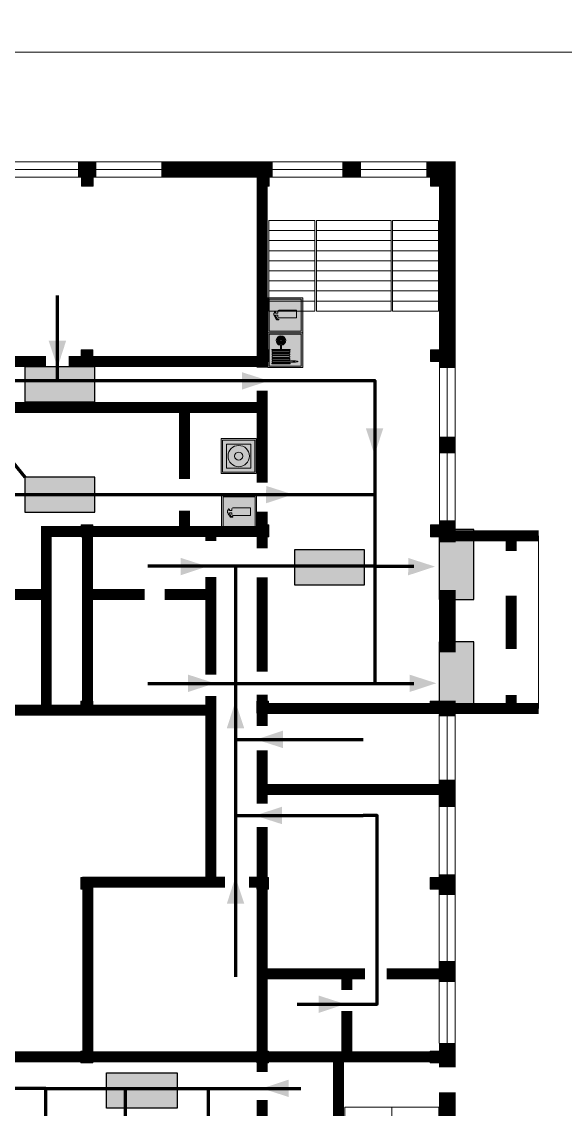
# Model space of a CAD drawing. Header units: millimetres. Extents: x 13810 to 67229, y 12374 to 21950.
# Drawn here: x 21500.2 to 21599.7, y 15143.7 to 15343 of the extents above; entities that cross this region are included whole.
import ezdxf

# ---------------------------------------------------------------- set-up
doc = ezdxf.new("R2010")
doc.units = ezdxf.units.MM
doc.layers.add('План_Штампы', color=7, linetype='Continuous')

# ---------------------------------------------------------------- blocks, each defined once
blk = doc.blocks.new('A$C32E8229D')
at = {"true_color": 0xffffff}
blk.add_hatch(color=7, dxfattribs=at).paths.add_polyline_path([(0, 0), (0, -8), (16, -8), (16, 0)])
h = blk.add_hatch(color=126)
h.paths.add_polyline_path([(0.2, -0.2), (15.8, -0.2), (15.8, -7.8), (0.2, -7.8)])
h.paths.add_polyline_path([(13.49, -2.05), (12.08, -2.05), (11.37, -2.63, 0.162397), (11.29, -2.84), (11.29, -3.63), (10.35, -3.63), (10.35, -4.05), (11.68, -4.05), (11.68, -3.48), (12.26, -4.28), (11.29, -5.1), (11.29, -6.78), (11.85, -6.78), (11.85, -5.44), (12.8, -4.64), (12.8, -5.94), (14.46, -5.94), (14.46, -5.39), (13.45, -5.39), (13.45, -3.97), (12.46, -2.59), (13.15, -2.59), (13.69, -3.34), (14.18, -3)], flags=16)
h.paths.add_polyline_path([(10.74, -1.82, 1), (11.8, -1.82, 1)], flags=16)
h.paths.add_polyline_path([(9.39, -3.59), (5.99, -3.59), (6.56, -3.03), (5.91, -3.03), (5.1, -3.83), (5.91, -4.64), (6.56, -4.64), (5.99, -4.09), (9.39, -4.09)], flags=16)
h.paths.add_polyline_path([(4.29, -1.08), (1.72, -1.08), (1.72, -6.6), (4.29, -6.6)], flags=16)
at = {"color": 126}
blk.add_lwpolyline([(16, -8), (0, -8), (0, 0), (16, 0)], close=True, dxfattribs=at)
blk = doc.blocks.new('A$C54414219')
at = {"true_color": 0xffffff}
h = blk.add_hatch(color=7, dxfattribs=at)
h.paths.add_polyline_path([(2.39, -9.45), (2.39, -18.3), (11.23, -18.3), (11.23, -9.45)], flags=0)
h.paths.add_polyline_path([(10.71, -13.87, -1), (2.92, -13.87, -1)], flags=0)
h.paths.add_polyline_path([(8.3, -13.87, -1), (5.33, -13.87, -1)], flags=0)
h.paths.add_polyline_path([(0.41, -7.47), (0.41, -20.27), (13.21, -20.27), (13.21, -7.47)])
h.paths.add_polyline_path([(0.92, -19.77), (12.71, -19.77), (12.71, -7.98), (0.92, -7.98)], flags=16)
h.paths.add_polyline_path([(11.23, -9.45), (11.23, -18.3), (2.39, -18.3), (2.39, -9.45)], flags=0)
at = {"lineweight": 5}
h = blk.add_hatch(color=242, dxfattribs=at)
h.paths.add_polyline_path([(12.71, -7.98), (0.92, -7.98), (0.92, -19.77), (12.71, -19.77)])
h.paths.add_polyline_path([(11.23, -18.3), (2.39, -18.3), (2.39, -9.45), (11.23, -9.45)], flags=16)
h.paths.add_polyline_path([(10.71, -13.87, -1), (2.92, -13.87, -1)], flags=0)
h.paths.add_polyline_path([(8.3, -13.87, -1), (5.33, -13.87, -1)], flags=0)
at = {"true_color": 0xffffff}
h = blk.add_hatch(color=7, dxfattribs=at)
h.paths.add_polyline_path([(2.39, -9.45), (2.39, -18.3), (11.23, -18.3), (11.23, -9.45)])
h.paths.add_polyline_path([(10.71, -13.87, -1), (2.92, -13.87, -1)], flags=16)
h.paths.add_polyline_path([(8.3, -13.87, -1), (5.33, -13.87, -1)], flags=0)
at = {"lineweight": 5}
h = blk.add_hatch(color=242, dxfattribs=at)
h.paths.add_polyline_path([(2.92, -13.87, 1), (10.71, -13.87, 1)])
h.paths.add_polyline_path([(8.3, -13.87, -1), (5.33, -13.87, -1)], flags=16)
at = {"color": 242, "lineweight": 5}
for p, q in [((0.41, -20.27), (0.41, -7.47)), ((0.41, -7.47), (13.21, -7.47)), ((0.41, -7.47), (13.21, -7.47)), ((13.21, -20.27), (13.21, -7.47)), ((0.41, -20.27), (13.21, -20.27))]:
    blk.add_line(p, q, dxfattribs=at)
for points in [[(0.92, -7.98), (12.71, -7.98), (12.71, -19.77), (0.92, -19.77)], [(2.39, -9.45), (11.23, -9.45), (11.23, -18.3), (2.39, -18.3)]]:
    blk.add_lwpolyline(points, close=True, dxfattribs=at)
for radius in [3.89, 1.49]:
    blk.add_circle((6.81, -13.87), radius, dxfattribs=at)
blk = doc.blocks.new('A$C7B4425F7')
at = {"true_color": 0xffffff}
blk.add_hatch(color=7, dxfattribs=at).paths.add_polyline_path([(0, 0), (-16, 0), (-16, -8), (0, -8)])
h = blk.add_hatch(color=126)
h.paths.add_polyline_path([(-0.2, -0.2), (-15.8, -0.2), (-15.8, -7.8), (-0.2, -7.8)])
h.paths.add_polyline_path([(-11.76, -2.03), (-11.76, -3.66), (-11.17, -3.66, -0.568275), (-11.17, -6.18), (-12.58, -6.18), (-12.58, -2.03)], flags=16)
h.paths.add_polyline_path([(-13.33, -4.12, -0.495768), (-13.59, -6.18), (-15.03, -6.18), (-15.03, -2.03), (-13.59, -2.03, -0.487973)], flags=16)
h.paths.add_polyline_path([(-10.25, -2.03), (-9.48, -2.03), (-9.48, -6.18), (-10.25, -6.18)], flags=16)
h.paths.add_polyline_path([(-13.84, -3.69), (-14.24, -3.69), (-14.24, -3.03), (-13.9, -3.03, -0.692621)], flags=0)
h.paths.add_polyline_path([(-9.15, -2.03), (-8.4, -2.03), (-8.04, -3.07), (-7.68, -2.03), (-6.93, -2.03), (-7.64, -4.1), (-6.93, -6.18), (-7.68, -6.18), (-8.04, -5.14), (-8.4, -6.18), (-9.15, -6.18), (-8.44, -4.1)], flags=16)
h.paths.add_polyline_path([(-11.76, -4.46), (-11.42, -4.46, -0.692621), (-11.36, -5.12), (-11.76, -5.12)], flags=0)
h.paths.add_polyline_path([(-13.9, -5.2), (-14.24, -5.2), (-14.24, -4.55), (-13.84, -4.55, -0.708038)], flags=0)
edge = h.paths.add_edge_path(flags=16)
edge.add_ellipse((-5.51, -4.08), major_axis=(0, 2.05), ratio=0.586184, start_angle=0, end_angle=360)
edge = h.paths.add_edge_path(flags=0)
edge.add_ellipse((-5.51, -4.08), major_axis=(0, 1.14), ratio=0.454828, start_angle=0, end_angle=360)
h.paths.add_polyline_path([(-4.13, -4.96, 0.377264), (-3.48, -4.52, 0.0555), (-3.16, -2.03), (-1.66, -2.03), (-1.66, -4.96), (-0.96, -4.96), (-0.96, -7.01), (-1.75, -7.01), (-1.75, -6.18), (-3.3, -6.18), (-3.3, -7.02), (-4.13, -7.02)], flags=16)
h.paths.add_polyline_path([(-2.73, -2.91), (-2.28, -2.91), (-2.28, -4.96), (-3.05, -4.96, 0.079136)], flags=0)
at = {"color": 126}
blk.add_lwpolyline([(-16, -8), (0, -8), (0, 0), (-16, 0)], close=True, dxfattribs=at)
blk = doc.blocks.new('A$C3AD82952')
at = {"true_color": 0xf5f5ff}
h = blk.add_hatch(color=7, dxfattribs=at)
h.dxf.hatch_style = 1
h.paths.add_polyline_path([(8.21, 8.73, 0.414214), (7.89, 9.05), (7.22, 9.05), (7.22, 9.92), (7.59, 9.92, 1), (7.57, 10.36), (7.22, 10.36), (7.22, 10.6), (6.43, 10.6), (6.43, 10.36), (6.01, 10.36), (4.74, 9.59), (4.74, 8.69), (4.98, 8.73), (4.98, 9.26), (6.12, 9.91), (6.43, 9.91), (6.43, 9.05), (5.76, 9.05, 0.414214), (5.44, 8.73), (5.44, 2.2), (8.21, 2.2)], flags=0)
h.paths.add_polyline_path([(12.8, 12.8), (0, 12.8), (0, 0), (12.8, 0)])
h.paths.add_polyline_path([(0.51, 12.29), (12.29, 12.29), (12.29, 0.51), (0.51, 0.51)], flags=16)
h.paths.add_polyline_path([(4.74, 9.59), (6.01, 10.36), (6.43, 10.36), (6.43, 10.6), (7.22, 10.6), (7.22, 10.36), (7.59, 10.36, -0.94586), (7.59, 9.92), (7.22, 9.92), (7.22, 9.05), (7.89, 9.05, -0.414214), (8.21, 8.73), (8.21, 2.2), (5.44, 2.2), (5.44, 8.73, -0.414214), (5.76, 9.05), (6.43, 9.05), (6.43, 9.91), (6.12, 9.91), (4.98, 9.26), (4.98, 8.73), (4.74, 8.69)], flags=0)
h = blk.add_hatch(color=242)
h.dxf.hatch_style = 1
h.paths.add_polyline_path([(12.29, 12.29), (0.51, 12.29), (0.51, 0.51), (12.29, 0.51)])
h.paths.add_polyline_path([(4.74, 8.69), (4.74, 9.59), (6.01, 10.36), (6.43, 10.36), (6.43, 10.6), (7.22, 10.6), (7.22, 10.36), (7.59, 10.36, -0.94586), (7.59, 9.92), (7.22, 9.92), (7.22, 9.05), (7.89, 9.05, -0.414214), (8.21, 8.73), (8.21, 2.2), (5.44, 2.2), (5.44, 8.73, -0.414214), (5.76, 9.05), (6.43, 9.05), (6.43, 9.91), (6.12, 9.91), (4.98, 9.26), (4.98, 8.73)], flags=16)
h = blk.add_hatch(color=7, dxfattribs=at)
h.dxf.hatch_style = 1
h.paths.add_polyline_path([(8.21, 8.73, 0.414214), (7.89, 9.05), (7.22, 9.05), (7.22, 9.92), (7.59, 9.92, 1), (7.57, 10.36), (7.22, 10.36), (7.22, 10.6), (6.43, 10.6), (6.43, 10.36), (6.01, 10.36), (4.74, 9.59), (4.74, 8.69), (4.98, 8.73), (4.98, 9.26), (6.12, 9.91), (6.43, 9.91), (6.43, 9.05), (5.76, 9.05, 0.414214), (5.44, 8.73), (5.44, 2.2), (8.21, 2.2)])
at = {"color": 242, "lineweight": 5}
for p, q in [((0, 0), (0, 12.8)), ((0, 12.8), (12.8, 12.8)), ((12.8, 0), (12.8, 12.8)), ((6.01, 10.36), (4.74, 9.59)), ((4.74, 9.59), (4.74, 8.69)), ((4.74, 8.69), (4.98, 8.73)), ((4.98, 9.26), (6.12, 9.91)), ((4.98, 8.73), (4.98, 9.26)), ((5.44, 2.2), (5.44, 8.73)), ((5.76, 9.05), (6.43, 9.05)), ((6.01, 10.36), (6.43, 10.36)), ((6.12, 9.91), (6.43, 9.91)), ((7.22, 10.6), (6.43, 10.6)), ((6.43, 10.6), (6.43, 10.36)), ((6.43, 9.91), (6.43, 9.05)), ((7.22, 10.36), (7.22, 10.6)), ((7.59, 10.36), (7.22, 10.36)), ((7.22, 9.05), (7.22, 9.92)), ((7.59, 9.92), (7.22, 9.92)), ((7.89, 9.05), (7.22, 9.05)), ((8.21, 2.2), (8.21, 8.73)), ((0, 0), (12.8, 0)), ((5.44, 2.2), (8.21, 2.2))]:
    blk.add_line(p, q, dxfattribs=at)
blk.add_lwpolyline([(0.51, 12.29), (12.29, 12.29), (12.29, 0.51), (0.51, 0.51)], close=True, dxfattribs=at)
for centre, radius, start, end in [((5.76, 8.73), 0.32, 90, 180), ((7.58, 10.14), 0.223, 273.1875, 86.8125), ((7.89, 8.73), 0.32, 0, 90)]:
    blk.add_arc(centre, radius, start, end, dxfattribs=at)
blk = doc.blocks.new('A$C37112FD5')
at = {"true_color": 0xf5f5ff}
h = blk.add_hatch(color=7, dxfattribs=at)
h.dxf.hatch_style = 1
h.paths.add_polyline_path([(12.8, -7.4), (0, -7.4), (0, -20.2), (12.8, -20.2)])
h.paths.add_polyline_path([(12.29, -7.91), (12.29, -19.69), (0.51, -19.69), (0.51, -7.91)], flags=16)
h.paths.add_polyline_path([(4.98, -9.04, -0.42597), (5.17, -9.22), (5.17, -12.25), (5.17, -15.29, -0.432244), (4.98, -15.47), (4.83, -15.47, -0.42597), (4.64, -15.29), (4.64, -12.25), (4.64, -9.22, -0.432244), (4.83, -9.04)], flags=0)
h.paths.add_polyline_path([(4.28, -9.22), (4.28, -12.25), (4.28, -15.29, -0.432244), (4.09, -15.47), (3.94, -15.47, -0.42597), (3.75, -15.29), (3.75, -12.25), (3.75, -9.22, -0.432244), (3.94, -9.04), (4.09, -9.04, -0.42597)], flags=0)
h.paths.add_polyline_path([(5.72, -9.04), (5.87, -9.04, -0.42597), (6.06, -9.22), (6.06, -12.25), (6.06, -15.29, -0.432244), (5.87, -15.47), (5.72, -15.47, -0.42597), (5.53, -15.29), (5.53, -12.25), (5.53, -9.22, -0.432244)], flags=0)
h.paths.add_polyline_path([(6.42, -8.9), (6.5, -8.9, -0.42597), (6.69, -9.08), (6.69, -12.03), (8.21, -12.03, -15.824349), (8.21, -12.47), (6.69, -12.47), (6.69, -15.42, -0.432244), (6.5, -15.6), (6.42, -15.6)], flags=0)
h.paths.add_polyline_path([(3.39, -9.22), (3.39, -12.25), (3.39, -15.29, -0.432244), (3.2, -15.47), (3.05, -15.47, -0.42597), (2.85, -15.29), (2.85, -12.25), (2.85, -9.22, -0.432244), (3.05, -9.04), (3.2, -9.04, -0.42597)], flags=0)
h.paths.add_polyline_path([(2.5, -9.22), (2.5, -16.71), (1.96, -16.71), (1.96, -9.22, -0.432244), (2.15, -9.04), (2.31, -9.04, -0.42597)], flags=0)
h.paths.add_polyline_path([(1.61, -8.9), (1.61, -15.6), (1.57, -15.6, -0.42597), (1.37, -15.42), (1.37, -12.03), (1.37, -9.09, -0.432244), (1.57, -8.9)], flags=0)
h.paths.add_polyline_path([(9.76, -10.81), (9.76, -12.03), (8.49, -12.03, -0.336371)], flags=0)
h.paths.add_polyline_path([(8.49, -12.47), (9.76, -12.47), (9.76, -13.7, -0.336371)], flags=0)
h.paths.add_polyline_path([(10.11, -10.81, -0.336371), (11.38, -12.03), (10.11, -12.03)], flags=0)
h.paths.add_polyline_path([(10.11, -12.47), (11.38, -12.47, -0.336371), (10.11, -13.7)], flags=0)
h.paths.add_polyline_path([(2.5, -16.84), (2.5, -17.05), (1.97, -17.05), (1.97, -16.84)], flags=0)
h.paths.add_polyline_path([(2.5, -17.24, -0.033778), (2.24, -18.6, -0.033778), (1.97, -17.24)], flags=0)
h = blk.add_hatch(color=242)
h.dxf.hatch_style = 1
h.paths.add_polyline_path([(12.29, -7.91), (0.51, -7.91), (0.51, -19.69), (12.29, -19.69)])
h.paths.add_polyline_path([(6.42, -15.6), (6.42, -8.9), (6.5, -8.9, -0.42597), (6.69, -9.08), (6.69, -12.03), (8.21, -12.03, -15.824349), (8.21, -12.47), (6.69, -12.47), (6.69, -15.42, -0.432244), (6.5, -15.6)], flags=16)
h.paths.add_polyline_path([(5.87, -15.47), (5.72, -15.47, -0.42597), (5.53, -15.29), (5.53, -12.25), (5.53, -9.22, -0.432244), (5.72, -9.04), (5.87, -9.04, -0.42597), (6.06, -9.22), (6.06, -12.25), (6.06, -15.29, -0.432244)], flags=16)
h.paths.add_polyline_path([(4.98, -15.47), (4.83, -15.47, -0.42597), (4.64, -15.29), (4.64, -12.25), (4.64, -9.22, -0.432244), (4.83, -9.04), (4.98, -9.04, -0.42597), (5.17, -9.22), (5.17, -12.25), (5.17, -15.29, -0.432244)], flags=16)
h.paths.add_polyline_path([(4.09, -15.47), (3.94, -15.47, -0.42597), (3.75, -15.29), (3.75, -12.25), (3.75, -9.22, -0.432244), (3.94, -9.04), (4.09, -9.04, -0.42597), (4.28, -9.22), (4.28, -12.25), (4.28, -15.29, -0.432244)], flags=16)
h.paths.add_polyline_path([(3.2, -15.47), (3.05, -15.47, -0.42597), (2.85, -15.29), (2.85, -12.25), (2.85, -9.22, -0.432244), (3.05, -9.04), (3.2, -9.04, -0.42597), (3.39, -9.22), (3.39, -12.25), (3.39, -15.29, -0.432244)], flags=16)
h.paths.add_polyline_path([(2.5, -17.05), (1.97, -17.05), (1.97, -16.84), (2.5, -16.84)], flags=16)
h.paths.add_polyline_path([(2.5, -17.24, -0.033778), (2.24, -18.6, -0.033778), (1.97, -17.24)], flags=16)
h.paths.add_polyline_path([(2.5, -16.71), (1.96, -16.71), (1.96, -9.22, -0.432244), (2.15, -9.04), (2.31, -9.04, -0.42597), (2.5, -9.22)], flags=16)
h.paths.add_polyline_path([(1.61, -15.6), (1.57, -15.6, -0.42597), (1.37, -15.42), (1.37, -12.03), (1.37, -9.09, -0.432244), (1.57, -8.9), (1.61, -8.9)], flags=16)
h.paths.add_polyline_path([(8.49, -12.47), (9.76, -12.47), (9.76, -13.7, -0.336371)], flags=0)
h.paths.add_polyline_path([(10.11, -13.7), (10.11, -12.47), (11.38, -12.47, -0.336371)], flags=0)
h.paths.add_polyline_path([(8.49, -12.03, -0.336371), (9.76, -10.81), (9.76, -12.03)], flags=0)
h.paths.add_polyline_path([(10.11, -12.03), (10.11, -10.81, -0.336371), (11.38, -12.03)], flags=0)
h = blk.add_hatch(color=7, dxfattribs=at)
h.dxf.hatch_style = 1
h.paths.add_polyline_path([(1.61, -8.9), (1.57, -8.9, 0.432244), (1.37, -9.09), (1.37, -12.03), (1.37, -15.42, 0.42597), (1.57, -15.6), (1.61, -15.6)])
h.paths.add_polyline_path([(2.5, -9.22, 0.42597), (2.31, -9.04), (2.15, -9.04, 0.432244), (1.96, -9.22), (1.96, -16.71), (2.5, -16.71)])
h.paths.add_polyline_path([(2.5, -16.84), (1.97, -16.84), (1.97, -17.05), (2.5, -17.05)])
h.paths.add_polyline_path([(2.5, -17.24), (1.97, -17.24, 0.033778), (2.24, -18.6, 0.033778)])
h.paths.add_polyline_path([(3.39, -12.25), (3.39, -9.22, 0.42597), (3.2, -9.04), (3.05, -9.04, 0.432244), (2.85, -9.22), (2.85, -12.25), (2.85, -15.29, 0.42597), (3.05, -15.47), (3.2, -15.47, 0.432244), (3.39, -15.29)])
h.paths.add_polyline_path([(4.28, -12.25), (4.28, -9.22, 0.42597), (4.09, -9.04), (3.94, -9.04, 0.432244), (3.75, -9.22), (3.75, -12.25), (3.75, -15.29, 0.42597), (3.94, -15.47), (4.09, -15.47, 0.432244), (4.28, -15.29)])
h.paths.add_polyline_path([(5.17, -12.25), (5.17, -9.22, 0.42597), (4.98, -9.04), (4.83, -9.04, 0.432244), (4.64, -9.22), (4.64, -12.25), (4.64, -15.29, 0.42597), (4.83, -15.47), (4.98, -15.47, 0.432244), (5.17, -15.29)])
h.paths.add_polyline_path([(6.06, -12.25), (6.06, -9.22, 0.42597), (5.87, -9.04), (5.72, -9.04, 0.432244), (5.53, -9.22), (5.53, -12.25), (5.53, -15.29, 0.42597), (5.72, -15.47), (5.87, -15.47, 0.432244), (6.06, -15.29)])
h.paths.add_polyline_path([(6.69, -12.47), (8.21, -12.47, 15.824349), (8.21, -12.03), (6.69, -12.03), (6.69, -9.08, 0.42597), (6.5, -8.9), (6.42, -8.9), (6.42, -15.6), (6.5, -15.6, 0.432244), (6.69, -15.42)])
h.paths.add_polyline_path([(8.49, -12.47), (9.76, -12.47), (9.76, -13.7, -0.336371)], flags=16)
h.paths.add_polyline_path([(8.49, -12.03, -0.336371), (9.76, -10.81), (9.76, -12.03)], flags=16)
h.paths.add_polyline_path([(10.11, -12.47), (11.38, -12.47, -0.336371), (10.11, -13.7)], flags=16)
h.paths.add_polyline_path([(10.11, -12.03), (10.11, -10.81, -0.336371), (11.38, -12.03)], flags=16)
h = blk.add_hatch(color=242)
h.dxf.hatch_style = 1
h.paths.add_polyline_path([(9.76, -10.81, 0.336371), (8.49, -12.03), (9.76, -12.03)])
h.paths.add_polyline_path([(10.11, -10.81), (10.11, -12.03), (11.38, -12.03, 0.336371)])
h.paths.add_polyline_path([(11.38, -12.47), (10.11, -12.47), (10.11, -13.7, 0.336371)])
h.paths.add_polyline_path([(9.76, -12.47), (8.49, -12.47, 0.336371), (9.76, -13.7)])
at = {"color": 242, "lineweight": 5}
for p, q in [((0, -20.2), (0, -7.4)), ((0, -7.4), (12.8, -7.4)), ((12.8, -20.2), (12.8, -7.4)), ((1.37, -12.03), (1.37, -9.08)), ((1.57, -8.9), (1.61, -8.9)), ((1.61, -8.9), (1.61, -15.6)), ((1.96, -16.71), (1.96, -9.22)), ((2.15, -9.04), (2.31, -9.04)), ((2.5, -16.71), (2.5, -9.22)), ((2.85, -12.25), (2.85, -9.22)), ((3.05, -9.04), (3.2, -9.04)), ((3.39, -12.25), (3.39, -9.22)), ((3.75, -12.25), (3.75, -9.22)), ((3.94, -9.04), (4.09, -9.04)), ((4.28, -12.25), (4.28, -9.22)), ((4.64, -12.25), (4.64, -9.22)), ((4.83, -9.04), (4.98, -9.04)), ((5.17, -12.25), (5.17, -9.22)), ((5.53, -12.25), (5.53, -9.22)), ((5.72, -9.04), (5.87, -9.04)), ((6.06, -12.25), (6.06, -9.22)), ((6.42, -8.9), (6.42, -15.6)), ((6.5, -8.9), (6.42, -8.9)), ((6.69, -12.03), (6.69, -9.08)), ((9.76, -10.81), (9.76, -12.03)), ((10.11, -10.81), (10.11, -12.03)), ((1.37, -12.03), (1.37, -15.42)), ((1.57, -15.6), (1.61, -15.6)), ((2.85, -12.25), (2.85, -15.29)), ((3.05, -15.47), (3.2, -15.47)), ((3.39, -12.25), (3.39, -15.29)), ((3.75, -12.25), (3.75, -15.29)), ((3.94, -15.47), (4.09, -15.47)), ((4.28, -12.25), (4.28, -15.29)), ((4.64, -12.25), (4.64, -15.29)), ((4.83, -15.47), (4.98, -15.47)), ((5.17, -12.25), (5.17, -15.29)), ((5.53, -12.25), (5.53, -15.29)), ((5.72, -15.47), (5.87, -15.47)), ((6.06, -12.25), (6.06, -15.29)), ((6.42, -15.6), (6.5, -15.6)), ((8.21, -12.03), (6.69, -12.03)), ((8.21, -12.47), (6.69, -12.47)), ((6.69, -12.47), (6.69, -15.42)), ((9.76, -12.03), (8.49, -12.03)), ((9.76, -12.47), (8.49, -12.47)), ((9.76, -12.47), (9.76, -13.7)), ((11.38, -12.03), (10.11, -12.03)), ((11.38, -12.47), (10.11, -12.47)), ((10.11, -12.47), (10.11, -13.7)), ((1.96, -16.71), (2.5, -16.71)), ((1.97, -16.84), (2.5, -16.84)), ((1.97, -17.05), (1.97, -16.84)), ((2.5, -17.05), (1.97, -17.05)), ((1.97, -17.24), (2.5, -17.24)), ((2.5, -16.84), (2.5, -17.05)), ((0, -20.2), (12.8, -20.2))]:
    blk.add_line(p, q, dxfattribs=at)
blk.add_lwpolyline([(0.51, -7.91), (12.29, -7.91), (12.29, -19.69), (0.51, -19.69)], close=True, dxfattribs=at)
for centre, radius, start, end in [((1.56, -9.09), 0.182, 87.1027, 180.6071), ((2.15, -9.22), 0.182, 87.1027, 180.6071), ((2.32, -9.22), 0.182, 359.3929, 92.8973), ((3.04, -9.22), 0.182, 87.1027, 180.6071), ((3.21, -9.22), 0.182, 359.3929, 92.8973), ((3.93, -9.22), 0.182, 87.1027, 180.6071), ((4.1, -9.22), 0.182, 359.3929, 92.8973), ((4.82, -9.22), 0.182, 87.1027, 180.6071), ((4.99, -9.22), 0.182, 359.3929, 92.8973), ((5.71, -9.22), 0.182, 87.1027, 180.6071), ((5.88, -9.22), 0.182, 359.3929, 92.8973), ((6.51, -9.09), 0.182, 359.3929, 92.8973), ((9.93, -12.25), 1.74, 187.2319, 172.7681), ((9.93, -12.25), 1.46, 96.9927, 171.3585), ((9.93, -12.25), 1.46, 8.6415, 83.0073), ((1.56, -15.42), 0.182, 179.3929, 272.8973), ((3.04, -15.29), 0.182, 179.3929, 272.8973), ((3.21, -15.29), 0.182, 267.1027, 0.6071), ((3.93, -15.29), 0.182, 179.3929, 272.8973), ((4.1, -15.29), 0.182, 267.1027, 0.6071), ((4.82, -15.29), 0.182, 179.3929, 272.8973), ((4.99, -15.29), 0.182, 267.1027, 0.6071), ((5.71, -15.29), 0.182, 179.3929, 272.8973), ((5.88, -15.29), 0.182, 267.1027, 0.6071), ((6.51, -15.42), 0.182, 267.1027, 0.6071), ((9.93, -12.25), 1.46, 188.6415, 263.0073), ((9.93, -12.25), 1.46, 276.9927, 351.3585), ((12.17, -15.98), 10.27, 187.041, 194.7793), ((-7.7, -15.98), 10.27, 345.2207, 352.959)]:
    blk.add_arc(centre, radius, start, end, dxfattribs=at)

msp = doc.modelspace()

# ---------------------------------------------------------------- hatches: boundary and pattern name
at = {"lineweight": 0}
h = msp.add_hatch(color=256, dxfattribs=at)
h.dxf.hatch_style = 1
h.paths.add_polyline_path([(21513.25, 15314.96), (21511.1, 15314.96), (21511.1, 15312.81), (21513.25, 15312.81)])
h = msp.add_hatch(color=256, dxfattribs=at)
h.dxf.hatch_style = 1
h.paths.add_polyline_path([(21545.46, 15314.96), (21543.31, 15314.96), (21543.31, 15312.81), (21545.46, 15312.81)])
h = msp.add_hatch(color=256, dxfattribs=at)
h.dxf.hatch_style = 1
h.paths.add_polyline_path([(21577.2, 15314.96), (21575.04, 15314.96), (21575.04, 15312.81), (21577.2, 15312.81)])
h = msp.add_hatch(color=256, dxfattribs=at)
h.dxf.hatch_style = 1
h.paths.add_polyline_path([(21513.21, 15282.85), (21511.05, 15282.85), (21511.05, 15280.7), (21513.21, 15280.7)])
h = msp.add_hatch(color=256, dxfattribs=at)
h.dxf.hatch_style = 1
h.paths.add_polyline_path([(21545.42, 15282.85), (21543.26, 15282.85), (21543.26, 15280.7), (21545.42, 15280.7)])
h = msp.add_hatch(color=256, dxfattribs=at)
h.dxf.hatch_style = 1
h.paths.add_polyline_path([(21577.15, 15282.85), (21574.99, 15282.85), (21574.99, 15280.7), (21577.15, 15280.7)])
h = msp.add_hatch(color=256, dxfattribs=at)
h.dxf.hatch_style = 1
h.paths.add_polyline_path([(21513.2, 15250.74), (21511.04, 15250.74), (21511.04, 15248.59), (21513.2, 15248.59)])
h = msp.add_hatch(color=256, dxfattribs=at)
h.dxf.hatch_style = 1
h.paths.add_polyline_path([(21545.41, 15250.74), (21543.25, 15250.74), (21543.25, 15248.59), (21545.41, 15248.59)])
h = msp.add_hatch(color=256, dxfattribs=at)
h.dxf.hatch_style = 1
h.paths.add_polyline_path([(21577.15, 15250.74), (21574.99, 15250.74), (21574.99, 15248.59), (21577.15, 15248.59)])
h = msp.add_hatch(color=256, dxfattribs=at)
h.dxf.hatch_style = 1
h.paths.add_polyline_path([(21513.18, 15218.42), (21511.02, 15218.42), (21511.02, 15216.26), (21513.18, 15216.26)])
h = msp.add_hatch(color=256, dxfattribs=at)
h.dxf.hatch_style = 1
h.paths.add_polyline_path([(21545.38, 15218.42), (21543.23, 15218.42), (21543.23, 15216.26), (21545.38, 15216.26)])
h = msp.add_hatch(color=256, dxfattribs=at)
h.dxf.hatch_style = 1
h.paths.add_polyline_path([(21577.12, 15218.42), (21574.96, 15218.42), (21574.96, 15216.26), (21577.12, 15216.26)])
h = msp.add_hatch(color=256, dxfattribs=at)
h.dxf.hatch_style = 1
h.paths.add_polyline_path([(21513.18, 15186.14), (21511.02, 15186.14), (21511.02, 15183.98), (21513.18, 15183.98)])
h = msp.add_hatch(color=256, dxfattribs=at)
h.dxf.hatch_style = 1
h.paths.add_polyline_path([(21545.38, 15186.14), (21543.23, 15186.14), (21543.23, 15183.98), (21545.38, 15183.98)])
h = msp.add_hatch(color=256, dxfattribs=at)
h.dxf.hatch_style = 1
h.paths.add_polyline_path([(21577.12, 15186.14), (21574.96, 15186.14), (21574.96, 15183.98), (21577.12, 15183.98)])
h = msp.add_hatch(color=256, dxfattribs=at)
h.dxf.hatch_style = 1
h.paths.add_polyline_path([(21513.18, 15154.3), (21511.02, 15154.3), (21511.02, 15152.15), (21513.18, 15152.15)])
h = msp.add_hatch(color=256, dxfattribs=at)
h.dxf.hatch_style = 1
h.paths.add_polyline_path([(21545.38, 15154.3), (21543.23, 15154.3), (21543.23, 15152.15), (21545.38, 15152.15)])
h = msp.add_hatch(color=256, dxfattribs=at)
h.dxf.hatch_style = 1
h.paths.add_polyline_path([(21577.12, 15154.3), (21574.96, 15154.3), (21574.96, 15152.15), (21577.12, 15152.15)])

# ---------------------------------------------------------------- linework, layer by layer
at = {"color": 126, "lineweight": 0, "true_color": 0x008754}
for points in [[(21121.1, 15732.36), (21721.1, 15732.36), (21721.1, 15337.36), (21121.1, 15337.36)], [(21121.1, 15337.36), (21721.1, 15337.36), (21721.1, 14942.36), (21121.1, 14942.36)]]:
    msp.add_lwpolyline(points, close=True, dxfattribs=at)
at = {"lineweight": 0}
for points in [[(21385.57, 15317.31), (21576.52, 15317.31)], [(21385.61, 15315.9), (21576.56, 15315.9)], [(21385.51, 15314.46), (21576.47, 15314.46)], [(21576.67, 15251.53), (21576.67, 15282.99)], [(21578.09, 15251.61), (21578.09, 15283.07)], [(21579.5, 15251.46), (21579.5, 15282.92)], [(21594.81, 15248.75), (21594.81, 15217.08)], [(21576.62, 15155.77), (21576.62, 15216.01)], [(21578.09, 15155.8), (21578.09, 15216.04)], [(21579.55, 15155.76), (21579.55, 15216.01)]]:
    msp.add_lwpolyline(points, dxfattribs=at)
for points, const_width in [([(21510.47, 15315.9), (21513.84, 15315.9)], 3), ([(21525.76, 15315.9), (21546.09, 15315.9)], 3), ([(21544.18, 15279.57), (21544.18, 15315.73)], 2), ([(21558.88, 15315.9), (21562.31, 15315.9)], 3), ([(21574.22, 15315.9), (21578.09, 15315.9), (21578.09, 15279.48)], 3), ([(21479.93, 15280.7), (21504.61, 15280.7)], 2), ([(21508.77, 15280.7), (21544.18, 15280.7)], 2), ([(21544.18, 15258.46), (21544.18, 15275.37)], 2), ([(21479.93, 15272.27), (21544.18, 15272.27)], 2), ([(21578.09, 15266.92), (21578.09, 15263.86)], 3), ([(21544.18, 15246.46), (21544.18, 15253.16)], 2), ([(21578.09, 15251.61), (21578.09, 15247.57)], 3), ([(21504.69, 15237.99), (21504.69, 15249.52), (21544.18, 15249.52)], 2), ([(21512.2, 15249.52), (21512.2, 15216.78), (21504.69, 15216.78), (21534.79, 15216.78)], 2), ([(21534.79, 15249.52), (21534.79, 15247.78)], 2), ([(21578.44, 15248.75), (21594.81, 15248.75)], 2), ([(21589.76, 15248.75), (21589.76, 15245.96)], 2), ([(21534.79, 15241.22), (21534.79, 15223.3)], 2), ([(21544.18, 15223.88), (21544.18, 15241.14)], 2), ([(21578.09, 15238.82), (21578.09, 15227.4)], 3), ([(21492.72, 15227.9), (21492.72, 15237.99), (21504.69, 15237.99), (21504.69, 15216.78), (21492.72, 15216.78), (21492.72, 15223.79)], 2), ([(21512.2, 15237.99), (21522.66, 15237.99)], 2), ([(21534.79, 15237.99), (21526.33, 15237.99)], 2), ([(21589.76, 15237.75), (21589.76, 15227.99)], 2), ([(21534.79, 15219.37), (21534.79, 15185.28), (21537.4, 15185.28)], 2), ([(21544.18, 15213.89), (21544.18, 15219.61)], 2), ([(21589.76, 15217.08), (21589.76, 15219.59)], 2), ([(21578.09, 15218.56), (21578.09, 15215.66)], 3), ([(21594.81, 15217.08), (21544.18, 15217.08)], 2), ([(21544.18, 15199.65), (21544.18, 15209.45)], 2), ([(21578.09, 15204.04), (21578.09, 15199.05)], 3), ([(21544.18, 15202.25), (21577.67, 15202.25)], 2), ([(21544.18, 15150.46), (21544.18, 15195.38)], 2), ([(21578.09, 15186.72), (21578.09, 15182.9)], 3), ([(21534.79, 15185.28), (21512.3, 15185.28), (21512.3, 15153.11)], 2), ([(21544.18, 15185.28), (21541.8, 15185.28)], 2), ([(21578.09, 15170.83), (21578.09, 15166.97)], 3), ([(21544.18, 15168.48), (21563.05, 15168.48)], 2), ([(21559.69, 15168.48), (21559.69, 15165.51)], 2), ([(21567, 15168.48), (21577.86, 15168.48)], 2), ([(21559.69, 15153.25), (21559.69, 15161.64)], 2), ([(21578.09, 15155.8), (21578.09, 15151.33)], 3), ([(21477.45, 15153.25), (21578.4, 15153.25)], 2), ([(21558.16, 15153.25), (21558.16, 15117.43)], 2), ([(21535.99, 15140.42), (21544.18, 15140.42), (21544.18, 15145.38), (21544.18, 15118.56)], 2), ([(21578.09, 15146.78), (21578.09, 15134.27)], 3)]:
    msp.add_lwpolyline(points, dxfattribs=dict(at, const_width=const_width))
for points in [[(21511.1, 15314.96), (21513.25, 15314.96), (21513.25, 15312.81), (21511.1, 15312.81)], [(21543.31, 15314.96), (21545.46, 15314.96), (21545.46, 15312.81), (21543.31, 15312.81)], [(21575.04, 15314.96), (21577.2, 15314.96), (21577.2, 15312.81), (21575.04, 15312.81)], [(21545.44, 15304.68), (21553.85, 15304.68), (21553.85, 15306.53), (21545.44, 15306.53)], [(21554.15, 15304.68), (21567.81, 15304.68), (21567.81, 15306.53), (21554.15, 15306.53)], [(21568.08, 15304.68), (21576.49, 15304.68), (21576.49, 15306.53), (21568.08, 15306.53)], [(21545.44, 15302.84), (21553.85, 15302.84), (21553.85, 15304.68), (21545.44, 15304.68)], [(21554.15, 15302.84), (21567.81, 15302.84), (21567.81, 15304.68), (21554.15, 15304.68)], [(21568.08, 15302.84), (21576.49, 15302.84), (21576.49, 15304.68), (21568.08, 15304.68)], [(21545.44, 15301), (21553.85, 15301), (21553.85, 15302.84), (21545.44, 15302.84)], [(21554.15, 15301), (21567.81, 15301), (21567.81, 15302.84), (21554.15, 15302.84)], [(21568.08, 15301), (21576.49, 15301), (21576.49, 15302.84), (21568.08, 15302.84)], [(21545.44, 15299.15), (21553.85, 15299.15), (21553.85, 15301), (21545.44, 15301)], [(21554.15, 15299.15), (21567.81, 15299.15), (21567.81, 15301), (21554.15, 15301)], [(21568.08, 15299.15), (21576.49, 15299.15), (21576.49, 15301), (21568.08, 15301)], [(21545.44, 15297.31), (21553.85, 15297.31), (21553.85, 15299.15), (21545.44, 15299.15)], [(21554.15, 15297.31), (21567.81, 15297.31), (21567.81, 15299.15), (21554.15, 15299.15)], [(21568.08, 15297.31), (21576.49, 15297.31), (21576.49, 15299.15), (21568.08, 15299.15)], [(21545.44, 15295.46), (21553.85, 15295.46), (21553.85, 15297.31), (21545.44, 15297.31)], [(21554.15, 15295.46), (21567.81, 15295.46), (21567.81, 15297.31), (21554.15, 15297.31)], [(21568.08, 15295.46), (21576.49, 15295.46), (21576.49, 15297.31), (21568.08, 15297.31)], [(21545.44, 15293.62), (21553.85, 15293.62), (21553.85, 15295.46), (21545.44, 15295.46)], [(21554.15, 15293.62), (21567.81, 15293.62), (21567.81, 15295.46), (21554.15, 15295.46)], [(21568.08, 15293.62), (21576.49, 15293.62), (21576.49, 15295.46), (21568.08, 15295.46)], [(21545.44, 15291.78), (21553.85, 15291.78), (21553.85, 15293.62), (21545.44, 15293.62)], [(21554.15, 15291.78), (21567.81, 15291.78), (21567.81, 15293.62), (21554.15, 15293.62)], [(21568.08, 15291.78), (21576.49, 15291.78), (21576.49, 15293.62), (21568.08, 15293.62)], [(21545.44, 15289.93), (21553.85, 15289.93), (21553.85, 15291.78), (21545.44, 15291.78)], [(21554.15, 15289.93), (21567.81, 15289.93), (21567.81, 15291.78), (21554.15, 15291.78)], [(21568.08, 15289.93), (21576.49, 15289.93), (21576.49, 15291.78), (21568.08, 15291.78)], [(21511.05, 15282.85), (21513.21, 15282.85), (21513.21, 15280.7), (21511.05, 15280.7)], [(21543.26, 15282.85), (21545.42, 15282.85), (21545.42, 15280.7), (21543.26, 15280.7)], [(21574.99, 15282.85), (21577.15, 15282.85), (21577.15, 15280.7), (21574.99, 15280.7)], [(21511.04, 15250.74), (21513.2, 15250.74), (21513.2, 15248.59), (21511.04, 15248.59)], [(21543.25, 15250.74), (21545.41, 15250.74), (21545.41, 15248.59), (21543.25, 15248.59)], [(21574.99, 15250.74), (21577.15, 15250.74), (21577.15, 15248.59), (21574.99, 15248.59)], [(21511.02, 15218.42), (21513.18, 15218.42), (21513.18, 15216.26), (21511.02, 15216.26)], [(21543.23, 15218.42), (21545.38, 15218.42), (21545.38, 15216.26), (21543.23, 15216.26)], [(21574.96, 15218.42), (21577.12, 15218.42), (21577.12, 15216.26), (21574.96, 15216.26)], [(21511.02, 15186.14), (21513.18, 15186.14), (21513.18, 15183.98), (21511.02, 15183.98)], [(21543.23, 15186.14), (21545.38, 15186.14), (21545.38, 15183.98), (21543.23, 15183.98)], [(21574.96, 15186.14), (21577.12, 15186.14), (21577.12, 15183.98), (21574.96, 15183.98)], [(21511.02, 15154.3), (21513.18, 15154.3), (21513.18, 15152.15), (21511.02, 15152.15)], [(21543.23, 15154.3), (21545.38, 15154.3), (21545.38, 15152.15), (21543.23, 15152.15)], [(21574.96, 15154.3), (21577.12, 15154.3), (21577.12, 15152.15), (21574.96, 15152.15)], [(21559.33, 15142.17), (21567.92, 15142.17), (21567.92, 15144.07), (21559.33, 15144.07)], [(21567.92, 15142.17), (21576.52, 15142.17), (21576.52, 15144.07), (21567.92, 15144.07)]]:
    msp.add_lwpolyline(points, close=True, dxfattribs=at)
at = {"color": 126, "lineweight": 100, "true_color": 0x008754}
for points in [[(21506.72, 15277.2), (21506.72, 15292.78)], [(21472.96, 15284.73), (21472.96, 15269.99), (21472.96, 15277.2), (21564.81, 15277.2), (21564.81, 15243.16), (21571.97, 15243.16)], [(21484.02, 15268.35), (21493.49, 15268.35), (21500.76, 15259.49)], [(21486.82, 15256.35), (21564.81, 15256.35)], [(21564.81, 15243.16), (21523.24, 15243.16)], [(21539.32, 15243.16), (21539.32, 15167.9)], [(21564.81, 15243.16), (21564.81, 15221.66)], [(21523.24, 15221.66), (21571.97, 15221.66)], [(21539.32, 15211.42), (21562.66, 15211.42)], [(21539.32, 15197.48), (21562.66, 15197.48)], [(21550.63, 15162.92), (21565.23, 15162.92), (21565.23, 15197.48), (21562.66, 15197.48)], [(21504.61, 15123.51), (21504.61, 15147.48), (21455.33, 15147.48), (21455.33, 15128.15)], [(21504.61, 15147.48), (21551.27, 15147.48)], [(21519.1, 15147.48), (21519.1, 15128.15)], [(21534.31, 15147.48), (21534.31, 15128.15)]]:
    msp.add_lwpolyline(points, dxfattribs=at)
at = {"lineweight": 100, "const_width": 2}
for points in [[(21529.99, 15259.17), (21529.99, 15271.71)], [(21529.99, 15249.68), (21529.99, 15253.33)]]:
    msp.add_lwpolyline(points, dxfattribs=at)
at = {"layer": 'План_Штампы', "color": 126, "true_color": 0x008754}
for points in [[(21505.12, 15284.49), (21508.31, 15284.49), (21506.73, 15279.59)], [(21540.5, 15275.54), (21540.51, 15278.73), (21545.41, 15277.16)], [(21563.17, 15268.46), (21566.36, 15268.46), (21564.78, 15263.56)], [(21544.92, 15254.71), (21544.93, 15257.9), (21549.82, 15256.33)], [(21529.26, 15241.52), (21529.27, 15244.71), (21534.17, 15243.14)], [(21570.92, 15241.5), (21570.93, 15244.69), (21575.83, 15243.11)], [(21530.63, 15220.12), (21530.63, 15223.31), (21535.53, 15221.73)], [(21571.17, 15220.12), (21571.17, 15223.31), (21576.07, 15221.73)], [(21540.91, 15213.47), (21537.72, 15213.47), (21539.29, 15218.37)], [(21547.99, 15213.04), (21547.99, 15209.85), (21543.09, 15211.42)], [(21547.81, 15199.1), (21547.8, 15195.91), (21542.91, 15197.48)], [(21540.92, 15181.32), (21537.73, 15181.33), (21539.3, 15186.22)], [(21554.52, 15161.31), (21554.53, 15164.5), (21559.43, 15162.93)], [(21549.07, 15149.09), (21549.06, 15145.9), (21544.16, 15147.48)]]:
    msp.add_solid(points, dxfattribs=at)

# ---------------------------------------------------------------- block references
at = {"rotation": 90}
for name, p, xscale, yscale, zscale in [('A$C3AD82952', (21551.61, 15285.97), 0.5, 0.5, 0.5), ('A$C37112FD5', (21541.51, 15279.57), 0.4999987203627825, 0.4999987203627825, 0.4999987203627825), ('A$C3AD82952', (21543.18, 15249.77), 0.5, 0.5, 0.5)]:
    msp.add_blockref(name, p, dxfattribs=dict(at, xscale=xscale, yscale=yscale, zscale=zscale))
at = {"xscale": 0.5, "yscale": 0.5, "zscale": 0.5}
msp.add_blockref('A$C54414219', (21536.5, 15270.29), dxfattribs=at)
at = {"layer": 'План_Штампы', "color": 126, "true_color": 0x008754, "xscale": -0.8, "yscale": 0.8, "zscale": 0.8}
for p in [(21513.56, 15279.69), (21513.56, 15259.49), (21562.94, 15246.19)]:
    msp.add_blockref('A$C32E8229D', p, dxfattribs=at)
at = {"layer": 'План_Штампы', "xscale": 0.8, "yscale": 0.8, "zscale": 0.8, "rotation": 90}
for p in [(21576.57, 15249.88), (21576.57, 15229.33)]:
    msp.add_blockref('A$C7B4425F7', p, dxfattribs=at)
at = {"layer": 'План_Штампы', "color": 126, "true_color": 0x008754, "xscale": 0.8100087101568005, "yscale": 0.8100087101568005, "zscale": 0.8100087101568005, "rotation": 359.9978653237144}
msp.add_blockref('A$C32E8229D', (21515.68, 15150.36), dxfattribs=at)

doc.saveas('drawing.dxf')
